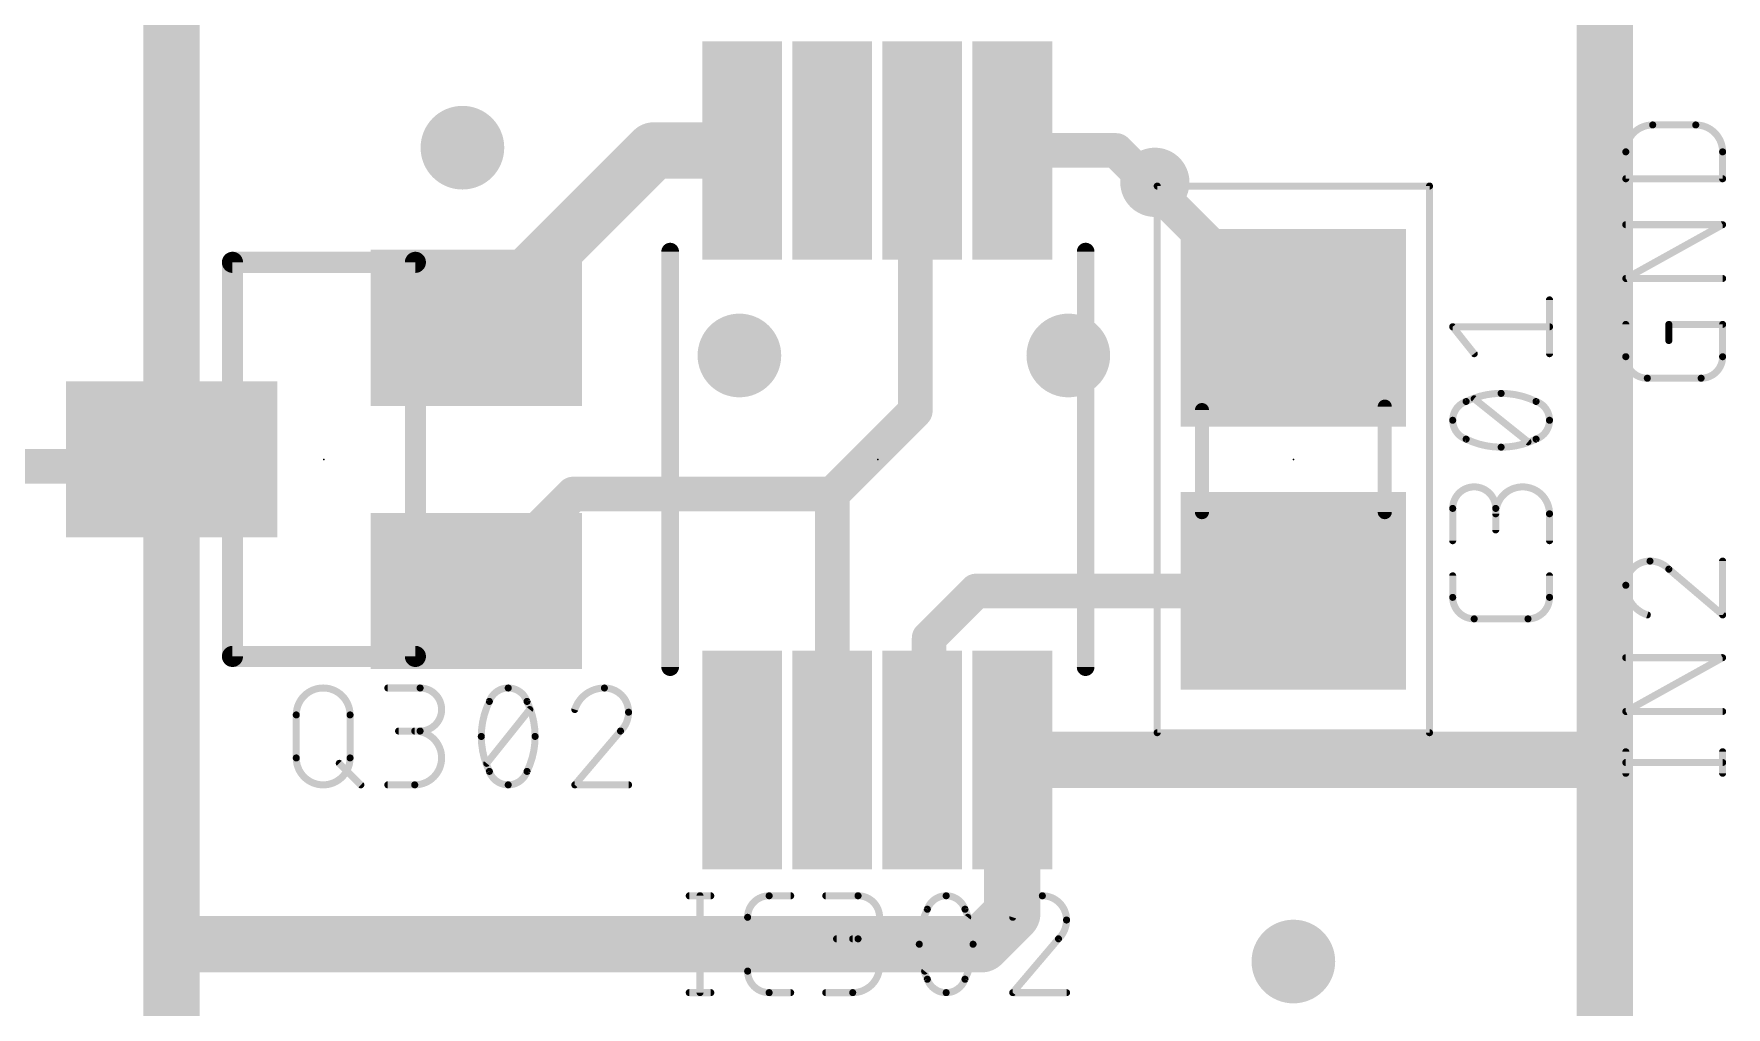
# Model space of a CAD drawing. Extents: x -59.9 to -20.9, y 122.9 to 183.1.
# Drawn here: x -49.09 to -36.87, y 133.05 to 140.07 of the extents above; entities that cross this region are included whole.
import ezdxf

# ---------------------------------------------------------------- set-up
doc = ezdxf.new("R2010")
doc.units = 0
for name, color, linetype in [('1', 12, 'CONTINUOUS'), ('18', 110, 'CONTINUOUS'), ('21', 253, 'CONTINUOUS'), ('23', 53, 'CONTINUOUS'), ('25', 253, 'CONTINUOUS'), ('29', 253, 'CONTINUOUS'), ('39', 12, 'CONTINUOUS'), ('51', 253, 'CONTINUOUS')]:
    doc.layers.add(name, color=color, linetype=linetype)

# ---------------------------------------------------------------- blocks, each defined once
blk = doc.blocks.new('RECT')
blk.add_solid([(-0.5, -0.5), (0.5, -0.5), (-0.5, 0.5), (0.5, 0.5)])
blk = doc.blocks.new('ROUNDV')
at = {"const_width": 0.5}
blk.add_lwpolyline([(0, -0.25, 1), (0, 0.25, 1), (0, -0.25)], format="xyb", dxfattribs=at)

msp = doc.modelspace()

# ---------------------------------------------------------------- linework, layer by layer
at = {"layer": '1'}
for points, const_width in [([(-37.75, 134.83), (-37.75, 141.5)], 0.4064), ([(-48.1, 137), (-48.1, 140.5)], 0.4064), ([(-45.9, 137.95), (-44.62, 139.23)], 0.4064), ([(-44.62, 139.23), (-43.98, 139.23)], 0.4064), ([(-42.73, 139.18), (-42.68, 139.23)], 0.25), ([(-42.73, 137.3497), (-42.73, 139.18)], 0.25), ([(-42.03, 139.23), (-41.28, 139.23)], 0.25), ([(-41.28, 139.23), (-40, 137.95)], 0.25), ([(-46, 137.95), (-46, 138)], 0.25), ([(-45.9, 137.95), (-46, 137.95)], 0.25), ([(-43.33, 136.7497), (-42.73, 137.3497)], 0.25), ([(-48.15, 136.95), (-48.1, 137)], 0.25), ([(-48.1, 136.75), (-48.1, 137)], 0.25), ([(-53, 136.95), (-48.15, 136.95)], 0.25), ([(-48.1, 133.5), (-48.1, 136.75)], 0.4064), ([(-45.9, 136.05), (-45.2003, 136.7497)], 0.25), ([(-45.2003, 136.7497), (-43.33, 136.7497)], 0.25), ([(-43.33, 134.83), (-43.33, 136.7497)], 0.25), ([(-42.63, 135.7103), (-42.2903, 136.05)], 0.25), ([(-42.2903, 136.05), (-40, 136.05)], 0.25), ([(-42.63, 134.88), (-42.63, 135.7103)], 0.25), ([(-42.03, 134.83), (-37.75, 134.83)], 0.4064), ([(-42.03, 134.83), (-42.03, 133.72)], 0.4064), ([(-37.75, 128.25), (-37.75, 134.83)], 0.4064), ([(-42.68, 134.83), (-42.63, 134.88)], 0.25), ([(-42.03, 133.72), (-42.25, 133.5)], 0.4064), ([(-48.1, 130), (-48.1, 133.5)], 0.4064), ([(-42.25, 133.5), (-48.1, 133.5)], 0.4064)]:
    msp.add_lwpolyline(points, dxfattribs=dict(at, const_width=const_width))
for points, const_width in [([(-44.62, 139.3316, 1), (-44.62, 139.1284)], 0.2032), ([(-44.5482, 139.1582, 1), (-44.6918, 139.3018)], 0.2032), ([(-43.98, 139.1284, 1), (-43.98, 139.3316)], 0.2032), ([(-42.6675, 139.18, 1), (-42.7925, 139.18)], 0.125), ([(-42.6358, 139.1858, 1), (-42.7242, 139.2742)], 0.125), ([(-42.03, 139.2925, 1), (-42.03, 139.1675)], 0.125), ([(-41.2358, 139.2742, 1), (-41.3242, 139.1858)], 0.125), ([(-41.28, 139.1675, 1), (-41.28, 139.2925)], 0.125), ([(-42.7742, 139.2242, 1), (-42.6858, 139.1358)], 0.125), ([(-45.9375, 138, 1), (-46.0625, 138)], 0.125), ([(-45.9718, 138.0218, 1), (-45.8282, 137.8782)], 0.2032), ([(-46, 138.0125, 1), (-46, 137.8875)], 0.125), ([(-46.0625, 137.95, 1), (-45.9375, 137.95)], 0.125), ([(-45.9, 137.8875, 1), (-45.9, 138.0125)], 0.125), ([(-40.0442, 137.9058, 1), (-39.9558, 137.9942)], 0.125), ([(-42.6858, 137.3055, 1), (-42.7742, 137.3939)], 0.125), ([(-42.7925, 137.3497, 1), (-42.6675, 137.3497)], 0.125), ([(-48.0375, 137, 1), (-48.1625, 137)], 0.125), ([(-48.0558, 136.9558, 1), (-48.1442, 137.0442)], 0.125), ([(-48.2016, 137, 1), (-47.9984, 137)], 0.2032), ([(-48.1942, 136.9942, 1), (-48.1058, 136.9058)], 0.125), ([(-48.15, 136.8875, 1), (-48.15, 137.0125)], 0.125), ([(-47.9984, 136.75, 1), (-48.2016, 136.75)], 0.2032), ([(-45.2003, 136.8122, 1), (-45.2003, 136.6872)], 0.125), ([(-45.1561, 136.7055, 1), (-45.2445, 136.7939)], 0.125), ([(-43.2675, 136.7497, 1), (-43.3925, 136.7497)], 0.125), ([(-43.33, 136.6872, 1), (-43.33, 136.8122)], 0.125), ([(-48.1625, 136.75, 1), (-48.0375, 136.75)], 0.125), ([(-43.3742, 136.7939, 1), (-43.2858, 136.7055)], 0.125), ([(-45.9442, 136.0942, 1), (-45.8558, 136.0058)], 0.125), ([(-42.2903, 136.1125, 1), (-42.2903, 135.9875)], 0.125), ([(-42.2461, 136.0058, 1), (-42.3345, 136.0942)], 0.125), ([(-40, 135.9875, 1), (-40, 136.1125)], 0.125), ([(-42.5675, 135.7103, 1), (-42.6925, 135.7103)], 0.125), ([(-42.6742, 135.7545, 1), (-42.5858, 135.6661)], 0.125), ([(-42.03, 134.9316, 1), (-42.03, 134.7284)], 0.2032), ([(-41.9284, 134.83, 1), (-42.1316, 134.83)], 0.2032), ([(-37.6484, 134.83, 1), (-37.8516, 134.83)], 0.2032), ([(-37.75, 134.7284, 1), (-37.75, 134.9316)], 0.2032), ([(-42.7242, 134.8742, 1), (-42.6358, 134.7858)], 0.125), ([(-42.6925, 134.88, 1), (-42.5675, 134.88)], 0.125), ([(-42.5858, 134.8358, 1), (-42.6742, 134.9242)], 0.125), ([(-37.8516, 134.83, 1), (-37.6484, 134.83)], 0.2032), ([(-43.3925, 134.83, 1), (-43.2675, 134.83)], 0.125), ([(-42.1316, 133.72, 1), (-41.9284, 133.72)], 0.2032), ([(-41.9582, 133.6482, 1), (-42.1018, 133.7918)], 0.2032), ([(-47.9984, 133.5, 1), (-48.2016, 133.5)], 0.2032), ([(-48.1, 133.6016, 1), (-48.1, 133.3984)], 0.2032), ([(-42.25, 133.3984, 1), (-42.25, 133.6016)], 0.2032), ([(-48.2016, 133.5, 1), (-47.9984, 133.5)], 0.2032), ([(-42.3218, 133.5718, 1), (-42.1782, 133.4282)], 0.2032)]:
    msp.add_lwpolyline(points, format="xyb", dxfattribs=dict(at, const_width=const_width))
at = {"layer": '21'}
for points, const_width in [([(-41, 138.9, 1), (-41, 139.1, 1), (-41, 138.9)], 0.3), ([(-44.4682, 138.5, 1), (-44.5318, 138.5)], 0.0635), ([(-41.4682, 138.5, 1), (-41.5318, 138.5)], 0.0635), ([(-44.5318, 135.5, 1), (-44.4682, 135.5)], 0.0635), ([(-41.5318, 135.5, 1), (-41.4682, 135.5)], 0.0635), ([(-44.3622, 133.8623, 1), (-44.3622, 133.8369)], 0.0254), ([(-44.2718, 133.8496, 1), (-44.2972, 133.8496)], 0.0254), ([(-44.2068, 133.8369, 1), (-44.2068, 133.8623)], 0.0254), ([(-43.7852, 133.8496, 0.4142), (-43.9406, 133.6942)], 0.0508), ([(-43.7852, 133.8623, 1), (-43.7852, 133.8369)], 0.0254), ([(-43.7852, 133.8369, 1), (-43.7852, 133.8623)], 0.0254), ([(-43.6298, 133.8369, 1), (-43.6298, 133.8623)], 0.0254), ([(-43.3762, 133.8623, 1), (-43.3762, 133.8369)], 0.0254), ([(-43.1432, 133.5388, 1), (-43.1432, 133.8496)], 0.0508), ([(-43.1432, 133.8623, 1), (-43.1432, 133.8369)], 0.0254), ([(-43.1432, 133.8369, 1), (-43.1432, 133.8623)], 0.0254), ([(-42.507, 133.8496, 0.3205), (-42.643, 133.7525)], 0.0508), ([(-42.3711, 133.7525, 0.3205), (-42.507, 133.8496)], 0.0508), ([(-42.507, 133.8623, 1), (-42.507, 133.8369)], 0.0254), ([(-42.507, 133.8369, 1), (-42.507, 133.8623)], 0.0254), ([(-41.8126, 133.8496, 0.3252), (-42.0262, 133.6942)], 0.0508), ([(-41.6378, 133.6748, 0.4142), (-41.8126, 133.8496)], 0.0508), ([(-41.8126, 133.8623, 1), (-41.8126, 133.8369)], 0.0254), ([(-41.8126, 133.8369, 1), (-41.8126, 133.8623)], 0.0254), ([(-43.9278, 133.6942, 1), (-43.9533, 133.6942)], 0.0254), ([(-43.9533, 133.6942, 1), (-43.9278, 133.6942)], 0.0254), ([(-42.643, 133.7525, 0.1139), (-42.7012, 133.5)], 0.0508), ([(-42.655, 133.7566, 1), (-42.631, 133.7484)], 0.0254), ([(-42.6316, 133.7469, 1), (-42.6544, 133.7581)], 0.0254), ([(-42.3128, 133.5, 0.1139), (-42.3711, 133.7525)], 0.0508), ([(-42.3596, 133.7581, 1), (-42.3825, 133.7469)], 0.0254), ([(-42.3831, 133.7484, 1), (-42.3591, 133.7566)], 0.0254), ([(-42.3417, 133.6863, 1), (-42.3616, 133.7022)], 0.0254), ([(-42.0383, 133.6981, 1), (-42.0142, 133.6903)], 0.0254), ([(-41.6961, 133.5388, 0.2053), (-41.6378, 133.6748)], 0.0508), ([(-41.6251, 133.6748, 1), (-41.6505, 133.6748)], 0.0254), ([(-41.6505, 133.6748, 1), (-41.6251, 133.6748)], 0.0254), ([(-43.2986, 133.5515, 1), (-43.2986, 133.5261)], 0.0254), ([(-43.182, 133.1504, 1), (-43.182, 133.5388)], 0.0508), ([(-43.182, 133.5515, 1), (-43.182, 133.5261)], 0.0254), ([(-43.1432, 133.5515, 1), (-43.1432, 133.5261)], 0.0254), ([(-43.1432, 133.5261, 1), (-43.1432, 133.5515)], 0.0254), ([(-41.7048, 133.548, 1), (-41.6873, 133.5296)], 0.0254), ([(-41.6864, 133.5306, 1), (-41.7057, 133.5471)], 0.0254), ([(-42.7012, 133.5, 0.1139), (-42.643, 133.2475)], 0.0508), ([(-42.6885, 133.5, 1), (-42.7139, 133.5)], 0.0254), ([(-42.7139, 133.5, 1), (-42.6885, 133.5)], 0.0254), ([(-42.3711, 133.2475, 0.1139), (-42.3128, 133.5)], 0.0508), ([(-42.3001, 133.5, 1), (-42.3255, 133.5)], 0.0254), ([(-42.3255, 133.5, 1), (-42.3001, 133.5)], 0.0254), ([(-43.9278, 133.3058, 1), (-43.9533, 133.3058)], 0.0254), ([(-43.9406, 133.3058, 0.4142), (-43.7852, 133.1504)], 0.0508), ([(-43.9533, 133.3058, 1), (-43.9278, 133.3058)], 0.0254), ([(-42.6723, 133.3137, 1), (-42.6525, 133.2978)], 0.0254), ([(-42.643, 133.2475, 0.3205), (-42.507, 133.1504)], 0.0508), ([(-42.631, 133.2516, 1), (-42.655, 133.2434)], 0.0254), ([(-42.6544, 133.2419, 1), (-42.6316, 133.2531)], 0.0254), ([(-42.507, 133.1504, 0.3205), (-42.3711, 133.2475)], 0.0508), ([(-42.3825, 133.2531, 1), (-42.3596, 133.2419)], 0.0254), ([(-42.3591, 133.2434, 1), (-42.3831, 133.2516)], 0.0254), ([(-44.3622, 133.1631, 1), (-44.3622, 133.1377)], 0.0254), ([(-44.2972, 133.1504, 1), (-44.2718, 133.1504)], 0.0254), ([(-44.2068, 133.1377, 1), (-44.2068, 133.1631)], 0.0254), ([(-43.7852, 133.1631, 1), (-43.7852, 133.1377)], 0.0254), ([(-43.7852, 133.1377, 1), (-43.7852, 133.1631)], 0.0254), ([(-43.6298, 133.1377, 1), (-43.6298, 133.1631)], 0.0254), ([(-43.3762, 133.1631, 1), (-43.3762, 133.1377)], 0.0254), ([(-43.182, 133.1631, 1), (-43.182, 133.1377)], 0.0254), ([(-43.182, 133.1377, 1), (-43.182, 133.1631)], 0.0254), ([(-42.507, 133.1631, 1), (-42.507, 133.1377)], 0.0254), ([(-42.507, 133.1377, 1), (-42.507, 133.1631)], 0.0254), ([(-42.0262, 133.1631, 1), (-42.0262, 133.1377)], 0.0254), ([(-42.0359, 133.1586, 1), (-42.0166, 133.1422)], 0.0254), ([(-41.6378, 133.1377, 1), (-41.6378, 133.1631)], 0.0254)]:
    msp.add_lwpolyline(points, format="xyb", dxfattribs=dict(at, const_width=const_width))
for points, const_width in [([(-44.5, 135.5), (-44.5, 138.5)], 0.127), ([(-41.5, 135.5), (-41.5, 138.5)], 0.127), ([(-44.3622, 133.8496), (-44.2068, 133.8496)], 0.0508), ([(-44.2845, 133.8496), (-44.2845, 133.1504)], 0.0508), ([(-43.7852, 133.8496), (-43.6298, 133.8496)], 0.0508), ([(-43.3762, 133.8496), (-43.1432, 133.8496)], 0.0508), ([(-43.9406, 133.3058), (-43.9406, 133.6942)], 0.0508), ([(-42.6624, 133.3058), (-42.3516, 133.6942)], 0.0508), ([(-43.1432, 133.5388), (-43.2986, 133.5388)], 0.0508), ([(-41.6961, 133.5388), (-42.0262, 133.1504)], 0.0508), ([(-44.3622, 133.1504), (-44.2068, 133.1504)], 0.0508), ([(-43.6298, 133.1504), (-43.7852, 133.1504)], 0.0508), ([(-43.3762, 133.1504), (-43.182, 133.1504)], 0.0508), ([(-42.0262, 133.1504), (-41.6378, 133.1504)], 0.0508)]:
    msp.add_lwpolyline(points, dxfattribs=dict(at, const_width=const_width))
at = {"layer": '23'}
for p in [(-47, 137), (-43, 137), (-40, 137)]:
    msp.add_point(p, dxfattribs=at)
at = {"layer": '25'}
for points, const_width in [([(-37.4054, 139.4142, 0.4142), (-37.5996, 139.22)], 0.0508), ([(-37.4054, 139.4269, 1), (-37.4054, 139.4015)], 0.0254), ([(-37.4054, 139.4015, 1), (-37.4054, 139.4269)], 0.0254), ([(-36.9004, 139.22, 0.4142), (-37.0946, 139.4142)], 0.0508), ([(-37.0946, 139.4269, 1), (-37.0946, 139.4015)], 0.0254), ([(-37.0946, 139.4015, 1), (-37.0946, 139.4269)], 0.0254), ([(-37.5869, 139.22, 1), (-37.6123, 139.22)], 0.0254), ([(-37.6123, 139.22, 1), (-37.5869, 139.22)], 0.0254), ([(-36.8877, 139.22, 1), (-36.9131, 139.22)], 0.0254), ([(-36.9131, 139.22, 1), (-36.8877, 139.22)], 0.0254), ([(-37.5996, 139.0385, 1), (-37.5996, 139.0131)], 0.0254), ([(-37.6123, 139.0258, 1), (-37.5869, 139.0258)], 0.0254), ([(-36.9131, 139.0258, 1), (-36.8877, 139.0258)], 0.0254), ([(-36.9004, 139.0131, 1), (-36.9004, 139.0385)], 0.0254), ([(-37.5996, 138.7069, 1), (-37.5996, 138.6815)], 0.0254), ([(-36.8942, 138.6831, 1), (-36.9066, 138.7053)], 0.0254), ([(-36.9004, 138.6815, 1), (-36.9004, 138.7069)], 0.0254), ([(-37.5996, 138.3185, 1), (-37.5996, 138.2931)], 0.0254), ([(-37.6058, 138.3169, 1), (-37.5934, 138.2947)], 0.0254), ([(-36.9004, 138.2931, 1), (-36.9004, 138.3185)], 0.0254), ([(-38.1377, 138.1514, 1), (-38.1631, 138.1514)], 0.0254), ([(-38.8496, 137.9699, 1), (-38.8496, 137.9445)], 0.0254), ([(-38.8397, 137.9651, 1), (-38.8595, 137.9492)], 0.0254), ([(-38.1504, 137.9445, 1), (-38.1504, 137.9699)], 0.0254), ([(-37.5869, 137.9742, 1), (-37.6123, 137.9742)], 0.0254), ([(-37.2761, 137.9742, 1), (-37.3015, 137.9742)], 0.0254), ([(-37.2888, 137.9869, 1), (-37.2888, 137.9615)], 0.0254), ([(-36.8877, 137.9742, 1), (-36.9131, 137.9742)], 0.0254), ([(-36.9004, 137.9615, 1), (-36.9004, 137.9869)], 0.0254), ([(-37.3015, 137.8577, 1), (-37.2761, 137.8577)], 0.0254), ([(-38.7041, 137.755, 1), (-38.6843, 137.7709)], 0.0254), ([(-38.1631, 137.7629, 1), (-38.1377, 137.7629)], 0.0254), ([(-37.5996, 137.7412, 0.4142), (-37.4442, 137.5858)], 0.0508), ([(-37.5869, 137.7412, 1), (-37.6123, 137.7412)], 0.0254), ([(-37.6123, 137.7412, 1), (-37.5869, 137.7412)], 0.0254), ([(-37.0558, 137.5858, 0.4142), (-36.9004, 137.7412)], 0.0508), ([(-36.8877, 137.7412, 1), (-36.9131, 137.7412)], 0.0254), ([(-36.9131, 137.7412, 1), (-36.8877, 137.7412)], 0.0254), ([(-37.4442, 137.5985, 1), (-37.4442, 137.5731)], 0.0254), ([(-37.4442, 137.5731, 1), (-37.4442, 137.5985)], 0.0254), ([(-37.0558, 137.5985, 1), (-37.0558, 137.5731)], 0.0254), ([(-37.0558, 137.5731, 1), (-37.0558, 137.5985)], 0.0254), ([(-38.5, 137.4764, 0.1139), (-38.7525, 137.4181)], 0.0508), ([(-38.2475, 137.4181, 0.1139), (-38.5, 137.4764)], 0.0508), ([(-38.5, 137.4891, 1), (-38.5, 137.4637)], 0.0254), ([(-38.5, 137.4637, 1), (-38.5, 137.4891)], 0.0254), ([(-38.7525, 137.4181, 0.3205), (-38.8496, 137.2822)], 0.0508), ([(-38.7581, 137.4295, 1), (-38.7469, 137.4067)], 0.0254), ([(-38.7484, 137.4061, 1), (-38.7566, 137.4301)], 0.0254), ([(-38.6863, 137.4474, 1), (-38.7022, 137.4276)], 0.0254), ([(-38.1504, 137.2822, 0.3205), (-38.2475, 137.4181)], 0.0508), ([(-38.2434, 137.4301, 1), (-38.2516, 137.4061)], 0.0254), ([(-38.2531, 137.4067, 1), (-38.2419, 137.4295)], 0.0254), ([(-38.8496, 137.2822, 0.3205), (-38.7525, 137.1462)], 0.0508), ([(-38.8369, 137.2822, 1), (-38.8623, 137.2822)], 0.0254), ([(-38.8623, 137.2822, 1), (-38.8369, 137.2822)], 0.0254), ([(-38.2475, 137.1462, 0.3205), (-38.1504, 137.2822)], 0.0508), ([(-38.1377, 137.2822, 1), (-38.1631, 137.2822)], 0.0254), ([(-38.1631, 137.2822, 1), (-38.1377, 137.2822)], 0.0254), ([(-38.7525, 137.1462, 0.1139), (-38.5, 137.0879)], 0.0508), ([(-38.7469, 137.1576, 1), (-38.7581, 137.1348)], 0.0254), ([(-38.7566, 137.1342, 1), (-38.7484, 137.1582)], 0.0254), ([(-38.5, 137.0879, 0.1139), (-38.2475, 137.1462)], 0.0508), ([(-38.5, 137.1006, 1), (-38.5, 137.0752)], 0.0254), ([(-38.5, 137.0752, 1), (-38.5, 137.1006)], 0.0254), ([(-38.3137, 137.1169, 1), (-38.2978, 137.1367)], 0.0254), ([(-38.2516, 137.1582, 1), (-38.2434, 137.1342)], 0.0254), ([(-38.2419, 137.1348, 1), (-38.2531, 137.1576)], 0.0254), ([(-38.5388, 136.646, 1), (-38.8496, 136.646)], 0.0508), ([(-38.1504, 136.6072, 1), (-38.5388, 136.6072)], 0.0508), ([(-38.8369, 136.646, 1), (-38.8623, 136.646)], 0.0254), ([(-38.8623, 136.646, 1), (-38.8369, 136.646)], 0.0254), ([(-38.5261, 136.646, 1), (-38.5515, 136.646)], 0.0254), ([(-38.5515, 136.646, 1), (-38.5261, 136.646)], 0.0254), ([(-38.5515, 136.6072, 1), (-38.5261, 136.6072)], 0.0254), ([(-38.1377, 136.6072, 1), (-38.1631, 136.6072)], 0.0254), ([(-38.1631, 136.6072, 1), (-38.1377, 136.6072)], 0.0254), ([(-38.5515, 136.4906, 1), (-38.5261, 136.4906)], 0.0254), ([(-38.8623, 136.4129, 1), (-38.8369, 136.4129)], 0.0254), ([(-38.1631, 136.4129, 1), (-38.1377, 136.4129)], 0.0254), ([(-37.4248, 136.266, 0.4142), (-37.5996, 136.0912)], 0.0508), ([(-37.2888, 136.2077, 0.2053), (-37.4248, 136.266)], 0.0508), ([(-37.4248, 136.2787, 1), (-37.4248, 136.2533)], 0.0254), ([(-37.4248, 136.2533, 1), (-37.4248, 136.2787)], 0.0254), ([(-36.8877, 136.266, 1), (-36.9131, 136.266)], 0.0254), ([(-38.8369, 136.1594, 1), (-38.8623, 136.1594)], 0.0254), ([(-38.1377, 136.1594, 1), (-38.1631, 136.1594)], 0.0254), ([(-37.2806, 136.2174, 1), (-37.2971, 136.198)], 0.0254), ([(-37.298, 136.1989, 1), (-37.2796, 136.2164)], 0.0254), ([(-38.8496, 136.004, 0.4142), (-38.6942, 135.8486)], 0.0508), ([(-38.8369, 136.004, 1), (-38.8623, 136.004)], 0.0254), ([(-38.8623, 136.004, 1), (-38.8369, 136.004)], 0.0254), ([(-38.3058, 135.8486, 0.4142), (-38.1504, 136.004)], 0.0508), ([(-38.1377, 136.004, 1), (-38.1631, 136.004)], 0.0254), ([(-38.1631, 136.004, 1), (-38.1377, 136.004)], 0.0254), ([(-37.5996, 136.0912, 0.3252), (-37.4442, 135.8775)], 0.0508), ([(-37.5869, 136.0912, 1), (-37.6123, 136.0912)], 0.0254), ([(-37.6123, 136.0912, 1), (-37.5869, 136.0912)], 0.0254), ([(-37.4481, 135.8654, 1), (-37.4403, 135.8896)], 0.0254), ([(-36.9131, 135.8775, 1), (-36.8877, 135.8775)], 0.0254), ([(-36.9086, 135.8678, 1), (-36.8922, 135.8872)], 0.0254), ([(-38.6942, 135.8613, 1), (-38.6942, 135.8359)], 0.0254), ([(-38.6942, 135.8359, 1), (-38.6942, 135.8613)], 0.0254), ([(-38.3058, 135.8613, 1), (-38.3058, 135.8359)], 0.0254), ([(-38.3058, 135.8359, 1), (-38.3058, 135.8613)], 0.0254), ([(-37.5996, 135.5812, 1), (-37.5996, 135.5558)], 0.0254), ([(-36.8942, 135.5574, 1), (-36.9066, 135.5796)], 0.0254), ([(-36.9004, 135.5558, 1), (-36.9004, 135.5812)], 0.0254), ([(-46.8113, 135.1554, 1), (-47.1998, 135.1554)], 0.0508), ([(-46.5387, 135.3623, 1), (-46.5387, 135.3369)], 0.0254), ([(-46.3056, 135.0388, 1), (-46.3056, 135.3496)], 0.0508), ([(-46.3056, 135.3623, 1), (-46.3056, 135.3369)], 0.0254), ([(-46.3056, 135.3369, 1), (-46.3056, 135.3623)], 0.0254), ([(-45.8054, 135.2525, 0.1139), (-45.8637, 135)], 0.0508), ([(-45.6694, 135.3496, 0.3205), (-45.8054, 135.2525)], 0.0508), ([(-45.794, 135.2469, 1), (-45.8168, 135.2581)], 0.0254), ([(-45.5335, 135.2525, 0.3205), (-45.6694, 135.3496)], 0.0508), ([(-45.6694, 135.3623, 1), (-45.6694, 135.3369)], 0.0254), ([(-45.6694, 135.3369, 1), (-45.6694, 135.3623)], 0.0254), ([(-45.4752, 135, 0.1139), (-45.5335, 135.2525)], 0.0508), ([(-45.5221, 135.2581, 1), (-45.5449, 135.2469)], 0.0254), ([(-44.975, 135.3496, 0.3252), (-45.1887, 135.1942)], 0.0508), ([(-44.8002, 135.1748, 0.4142), (-44.975, 135.3496)], 0.0508), ([(-44.975, 135.3623, 1), (-44.975, 135.3369)], 0.0254), ([(-44.975, 135.3369, 1), (-44.975, 135.3623)], 0.0254), ([(-47.1871, 135.1554, 1), (-47.2125, 135.1554)], 0.0254), ([(-47.2125, 135.1554, 1), (-47.1871, 135.1554)], 0.0254), ([(-46.7986, 135.1554, 1), (-46.824, 135.1554)], 0.0254), ([(-46.824, 135.1554, 1), (-46.7986, 135.1554)], 0.0254), ([(-45.8174, 135.2566, 1), (-45.7934, 135.2484)], 0.0254), ([(-45.5455, 135.2484, 1), (-45.5215, 135.2566)], 0.0254), ([(-45.5041, 135.1863, 1), (-45.524, 135.2022)], 0.0254), ([(-45.2007, 135.1981, 1), (-45.1766, 135.1903)], 0.0254), ([(-44.8585, 135.0388, 0.2053), (-44.8002, 135.1748)], 0.0508), ([(-44.7875, 135.1748, 1), (-44.8129, 135.1748)], 0.0254), ([(-44.8129, 135.1748, 1), (-44.7875, 135.1748)], 0.0254), ([(-37.5996, 135.1927, 1), (-37.5996, 135.1673)], 0.0254), ([(-37.6058, 135.1911, 1), (-37.5934, 135.1689)], 0.0254), ([(-36.9004, 135.1673, 1), (-36.9004, 135.1927)], 0.0254), ([(-46.461, 135.0515, 1), (-46.461, 135.0261)], 0.0254), ([(-46.3444, 134.6504, 1), (-46.3444, 135.0388)], 0.0508), ([(-46.3444, 135.0515, 1), (-46.3444, 135.0261)], 0.0254), ([(-46.3056, 135.0515, 1), (-46.3056, 135.0261)], 0.0254), ([(-46.3056, 135.0261, 1), (-46.3056, 135.0515)], 0.0254), ([(-44.8672, 135.048, 1), (-44.8497, 135.0296)], 0.0254), ([(-44.8488, 135.0306, 1), (-44.8682, 135.0471)], 0.0254), ([(-45.8637, 135, 0.1139), (-45.8054, 134.7475)], 0.0508), ([(-45.851, 135, 1), (-45.8764, 135)], 0.0254), ([(-45.8764, 135, 1), (-45.851, 135)], 0.0254), ([(-45.5335, 134.7475, 0.1139), (-45.4752, 135)], 0.0508), ([(-45.4625, 135, 1), (-45.4879, 135)], 0.0254), ([(-45.4879, 135, 1), (-45.4625, 135)], 0.0254), ([(-37.5869, 134.8894, 1), (-37.6123, 134.8894)], 0.0254), ([(-36.8877, 134.8894, 1), (-36.9131, 134.8894)], 0.0254), ([(-47.1998, 134.8446, 1), (-46.8113, 134.8446)], 0.0508), ([(-47.1871, 134.8446, 1), (-47.2125, 134.8446)], 0.0254), ([(-47.2125, 134.8446, 1), (-47.1871, 134.8446)], 0.0254), ([(-46.8801, 134.8148, 1), (-46.898, 134.7968)], 0.0254), ([(-46.7986, 134.8446, 1), (-46.824, 134.8446)], 0.0254), ([(-46.824, 134.8446, 1), (-46.7986, 134.8446)], 0.0254), ([(-45.8347, 134.8137, 1), (-45.8149, 134.7978)], 0.0254), ([(-37.5996, 134.8244, 1), (-37.5996, 134.799)], 0.0254), ([(-36.9004, 134.799, 1), (-36.9004, 134.8244)], 0.0254), ([(-46.7426, 134.6414, 1), (-46.7247, 134.6594)], 0.0254), ([(-46.5387, 134.6631, 1), (-46.5387, 134.6377)], 0.0254), ([(-46.3444, 134.6631, 1), (-46.3444, 134.6377)], 0.0254), ([(-46.3444, 134.6377, 1), (-46.3444, 134.6631)], 0.0254), ([(-45.8054, 134.7475, 0.3205), (-45.6694, 134.6504)], 0.0508), ([(-45.7934, 134.7516, 1), (-45.8174, 134.7434)], 0.0254), ([(-45.8168, 134.7419, 1), (-45.794, 134.7531)], 0.0254), ([(-45.6694, 134.6504, 0.3205), (-45.5335, 134.7475)], 0.0508), ([(-45.6694, 134.6631, 1), (-45.6694, 134.6377)], 0.0254), ([(-45.6694, 134.6377, 1), (-45.6694, 134.6631)], 0.0254), ([(-45.5449, 134.7531, 1), (-45.5221, 134.7419)], 0.0254), ([(-45.5215, 134.7434, 1), (-45.5455, 134.7516)], 0.0254), ([(-45.1887, 134.6631, 1), (-45.1887, 134.6377)], 0.0254), ([(-45.1983, 134.6586, 1), (-45.179, 134.6422)], 0.0254), ([(-44.8002, 134.6377, 1), (-44.8002, 134.6631)], 0.0254), ([(-37.6123, 134.734, 1), (-37.5869, 134.734)], 0.0254), ([(-36.9131, 134.734, 1), (-36.8877, 134.734)], 0.0254)]:
    msp.add_lwpolyline(points, format="xyb", dxfattribs=dict(at, const_width=const_width))
at = {"layer": '25', "const_width": 0.0508}
for points in [[(-37.4054, 139.4142), (-37.0946, 139.4142)], [(-37.5996, 139.0258), (-37.5996, 139.22)], [(-36.9004, 139.22), (-36.9004, 139.0258)], [(-36.9004, 139.0258), (-37.5996, 139.0258)], [(-37.5996, 138.3058), (-36.9004, 138.6942)], [(-36.9004, 138.6942), (-37.5996, 138.6942)], [(-36.9004, 138.3058), (-37.5996, 138.3058)], [(-38.1504, 137.7629), (-38.1504, 138.1514)], [(-38.6942, 137.7629), (-38.8496, 137.9572)], [(-38.8496, 137.9572), (-38.1504, 137.9572)], [(-37.5996, 137.7412), (-37.5996, 137.9742)], [(-37.2888, 137.8577), (-37.2888, 137.9742)], [(-37.2888, 137.9742), (-36.9004, 137.9742)], [(-36.9004, 137.9742), (-36.9004, 137.7412)], [(-37.0558, 137.5858), (-37.4442, 137.5858)], [(-38.3058, 137.1268), (-38.6942, 137.4375)], [(-38.8496, 136.4129), (-38.8496, 136.646)], [(-38.5388, 136.646), (-38.5388, 136.4906)], [(-38.1504, 136.4129), (-38.1504, 136.6072)], [(-36.9004, 135.8775), (-36.9004, 136.266)], [(-38.8496, 136.004), (-38.8496, 136.1594)], [(-38.1504, 136.1594), (-38.1504, 136.004)], [(-37.2888, 136.2077), (-36.9004, 135.8775)], [(-38.3058, 135.8486), (-38.6942, 135.8486)], [(-37.5996, 135.18), (-36.9004, 135.5685)], [(-36.9004, 135.5685), (-37.5996, 135.5685)], [(-46.5387, 135.3496), (-46.3056, 135.3496)], [(-47.1998, 134.8446), (-47.1998, 135.1554)], [(-46.8113, 135.1554), (-46.8113, 134.8446)], [(-45.8248, 134.8058), (-45.5141, 135.1942)], [(-36.9004, 135.18), (-37.5996, 135.18)], [(-46.3056, 135.0388), (-46.461, 135.0388)], [(-44.8585, 135.0388), (-45.1887, 134.6504)], [(-37.5996, 134.734), (-37.5996, 134.8894)], [(-36.9004, 134.734), (-36.9004, 134.8894)], [(-46.889, 134.8058), (-46.7337, 134.6504)], [(-37.5996, 134.8117), (-36.9004, 134.8117)], [(-46.5387, 134.6504), (-46.3444, 134.6504)], [(-45.1887, 134.6504), (-44.8002, 134.6504)]]:
    msp.add_lwpolyline(points, dxfattribs=at)
at = {"layer": '39', "const_width": 0.0508}
for points in [[(-40.983, 135.027), (-40.983, 138.973)], [(-40.983, 138.973), (-39.017, 138.973)], [(-39.017, 138.973), (-39.017, 135.027)], [(-39.017, 135.027), (-40.983, 135.027)]]:
    msp.add_lwpolyline(points, dxfattribs=at)
at = {"layer": '39', "const_width": 0.0254}
for points in [[(-40.9703, 138.973, 1), (-40.9957, 138.973)], [(-40.983, 138.9857, 1), (-40.983, 138.9603)], [(-39.0043, 138.973, 1), (-39.0297, 138.973)], [(-39.017, 138.9603, 1), (-39.017, 138.9857)], [(-40.983, 135.0397, 1), (-40.983, 135.0143)], [(-40.9957, 135.027, 1), (-40.9703, 135.027)], [(-39.0297, 135.027, 1), (-39.0043, 135.027)], [(-39.017, 135.0143, 1), (-39.017, 135.0397)]]:
    msp.add_lwpolyline(points, format="xyb", dxfattribs=at)
at = {"layer": '51'}
for points, const_width in [([(-47.6604, 138.4224), (-46.3396, 138.4224)], 0.1524), ([(-47.6604, 135.5776), (-47.6604, 138.4224)], 0.1524), ([(-46.3396, 138.4224), (-46.3396, 135.5776)], 0.1524), ([(-40.66, 137.356), (-40.66, 136.619)], 0.1016), ([(-39.34, 137.381), (-39.34, 136.619)], 0.1016), ([(-46.3396, 135.5776), (-47.6604, 135.5776)], 0.1524)]:
    msp.add_lwpolyline(points, dxfattribs=dict(at, const_width=const_width))
for points, const_width in [([(-47.6604, 138.4605, 1), (-47.6604, 138.3843)], 0.0762), ([(-47.6223, 138.4224, 1), (-47.6985, 138.4224)], 0.0762), ([(-46.3015, 138.4224, 1), (-46.3777, 138.4224)], 0.0762), ([(-46.3396, 138.3843, 1), (-46.3396, 138.4605)], 0.0762), ([(-40.6346, 137.356, 1), (-40.6854, 137.356)], 0.0508), ([(-39.3146, 137.381, 1), (-39.3654, 137.381)], 0.0508), ([(-40.6854, 136.619, 1), (-40.6346, 136.619)], 0.0508), ([(-39.3654, 136.619, 1), (-39.3146, 136.619)], 0.0508), ([(-47.6604, 135.6157, 1), (-47.6604, 135.5395)], 0.0762), ([(-46.3396, 135.5395, 1), (-46.3396, 135.6157)], 0.0762), ([(-47.6985, 135.5776, 1), (-47.6223, 135.5776)], 0.0762), ([(-46.3777, 135.5776, 1), (-46.3015, 135.5776)], 0.0762)]:
    msp.add_lwpolyline(points, format="xyb", dxfattribs=dict(at, const_width=const_width))

# ---------------------------------------------------------------- block references
at = {"layer": '1', "rotation": 270}
for p, xscale, yscale in [((-43.98, 139.23), 1.45, 0.45), ((-43.33, 139.23), 1.45, 0.45), ((-42.68, 139.23), 1.45, 0.45), ((-42.03, 139.23), 1.45, 0.45), ((-40, 137.95), 1.3, 1.5), ((-40, 136.05), 1.3, 1.5), ((-43.98, 134.83), 1.45, 0.45), ((-43.33, 134.83), 1.45, 0.45), ((-42.68, 134.83), 1.45, 0.45), ((-42.03, 134.83), 1.45, 0.45)]:
    msp.add_blockref('RECT', p, dxfattribs=dict(at, xscale=xscale, yscale=yscale))
at = {"layer": '1', "yscale": 1.4, "rotation": 90}
for p in [(-45.9, 137.95), (-48.1, 137), (-45.9, 136.05)]:
    msp.add_blockref('RECT', p, dxfattribs=at)
at = {"layer": '18', "xscale": 0.604, "yscale": 0.604}
for p in [(-46, 139.25), (-46, 139.25), (-46, 138), (-46, 138), (-44, 137.75), (-44, 137.75), (-41.625, 137.75), (-41.625, 137.75), (-40, 133.375), (-40, 133.375)]:
    msp.add_blockref('ROUNDV', p, dxfattribs=at)
at = {"layer": '29'}
for p, xscale, yscale, rotation in [((-43.98, 139.23), 1.577, 0.577, 270), ((-43.33, 139.23), 1.577, 0.577, 270), ((-42.68, 139.23), 1.577, 0.577, 270), ((-42.03, 139.23), 1.577, 0.577, 270), ((-40, 137.95), 1.427, 1.627, 270), ((-45.9, 137.95), 1.127, 1.527, 90), ((-48.1, 137), 1.127, 1.527, 90), ((-40, 136.05), 1.427, 1.627, 270), ((-45.9, 136.05), 1.127, 1.527, 90), ((-43.98, 134.83), 1.577, 0.577, 270), ((-43.33, 134.83), 1.577, 0.577, 270), ((-42.68, 134.83), 1.577, 0.577, 270), ((-42.03, 134.83), 1.577, 0.577, 270)]:
    msp.add_blockref('RECT', p, dxfattribs=dict(at, xscale=xscale, yscale=yscale, rotation=rotation))
at = {"layer": '51'}
for p, xscale, yscale, rotation in [((-45.9967, 137.9398), 0.4572, 0.5842, 90), ((-39.9989, 137.7172), 0.7501, 1.4501, 270), ((-48.0033, 137), 0.4572, 0.5842, 90), ((-39.9989, 136.2694), 0.7501, 1.4501, 270), ((-45.9967, 136.0602), 0.4572, 0.5842, 90)]:
    msp.add_blockref('RECT', p, dxfattribs=dict(at, xscale=xscale, yscale=yscale, rotation=rotation))

doc.saveas('drawing.dxf')
